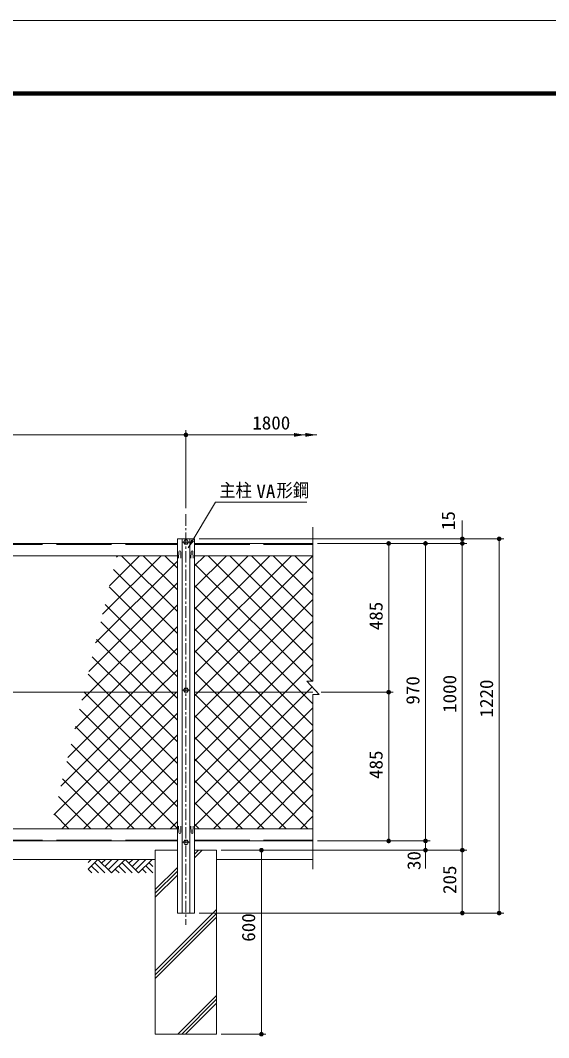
# Model space of a CAD drawing. Units: millimetres, scale not verified. Extents: x -4455 to 4455, y -3150 to 3150.
# Drawn here: x -2056 to -335, y -166 to 3150 of the extents above; entities that cross this region are included whole.
import ezdxf
from ezdxf.enums import TextEntityAlignment as Align

# ---------------------------------------------------------------- set-up
doc = ezdxf.new("R2010")
doc.units = ezdxf.units.MM
doc.header["$LTSCALE"] = 30
doc.linetypes.add('DASHED', pattern=[7.5, 6, -1.5])
doc.linetypes.add('USER1', pattern=[2, 1.25, -0.25, 0.25, -0.25])
for name, color, linetype, lineweight in [('0-1_SUNPOU', 1, 'Continuous', 18), ('0-2_6文字', 7, 'Continuous', 9), ('0-3_4基礎', 4, 'Continuous', 18), ('0-4_5寸法', 1, 'Continuous', 18), ('0-5_1部材', 3, 'Continuous', 18), ('0-6_GL', 7, 'Continuous', 9), ('0-7_中心線', 1, 'USER1', 18), ('0-8_8部品', 7, 'Continuous', 9), ('0-9_0', 1, 'Continuous', 18), ('0-A_2網', 4, 'Continuous', 18), ('0-E_D-TTL', 7, 'Continuous', 9)]:
    doc.layers.add(name, color=color, linetype=linetype, lineweight=lineweight)
doc.styles.add('ＭＳ ゴシック', font='')
doc.styles.get('ＭＳ ゴシック').set_extended_font_data('MS Gothic')

# ---------------------------------------------------------------- blocks, each defined once
blk = doc.blocks.new('M1')
at = {"layer": '0-1_SUNPOU'}
blk.add_line((-7.5, 0), (-57.86, 0), dxfattribs=at)
for points in [[(0, 0), (-7.5, 0), (-7.44, 0.94)], [(0, 0), (-7.44, -0.94), (-7.5, 0)], [(0, 0), (-7.44, 0.94), (-7.26, 1.87)], [(0, 0), (-7.26, -1.87), (-7.44, -0.94)], [(0, 0), (-7.26, 1.87), (-6.97, 2.76)], [(0, 0), (-6.97, -2.76), (-7.26, -1.87)], [(0, 0), (-6.97, 2.76), (-6.57, 3.61)], [(0, 0), (-6.57, -3.61), (-6.97, -2.76)], [(0, 0), (-6.57, 3.61), (-6.07, 4.41)], [(0, 0), (-6.07, -4.41), (-6.57, -3.61)], [(0, 0), (-6.07, 4.41), (-5.47, 5.13)], [(0, 0), (-5.47, -5.13), (-6.07, -4.41)], [(0, 0), (-5.47, 5.13), (-4.78, 5.78)], [(0, 0), (-4.78, -5.78), (-5.47, -5.13)], [(0, 0), (-4.78, 5.78), (-4.02, 6.33)], [(0, 0), (-4.02, -6.33), (-4.78, -5.78)], [(0, 0), (-4.02, 6.33), (-3.19, 6.79)], [(0, 0), (-3.19, -6.79), (-4.02, -6.33)], [(0, 0), (-3.19, 6.79), (-2.32, 7.13)], [(0, 0), (-2.32, -7.13), (-3.19, -6.79)], [(0, 0), (-2.32, 7.13), (-1.41, 7.37)], [(0, 0), (-1.41, -7.37), (-2.32, -7.13)], [(0, 0), (-1.41, 7.37), (-0.47, 7.49)], [(0, 0), (-0.47, -7.49), (-1.41, -7.37)], [(0, 0), (-0.47, 7.49), (0.47, 7.49)], [(0, 0), (0.47, -7.49), (-0.47, -7.49)], [(0, 0), (0.47, 7.49), (1.41, 7.37)], [(0, 0), (1.41, 7.37), (2.32, 7.13)], [(0, 0), (2.32, 7.13), (3.19, 6.79)], [(0, 0), (3.19, 6.79), (4.02, 6.33)], [(0, 0), (4.02, 6.33), (4.78, 5.78)], [(0, 0), (4.78, 5.78), (5.47, 5.13)], [(0, 0), (5.47, 5.13), (6.07, 4.41)], [(0, 0), (6.07, 4.41), (6.57, 3.61)], [(0, 0), (6.57, 3.61), (6.97, 2.76)], [(0, 0), (6.97, 2.76), (7.26, 1.87)], [(0, 0), (7.26, 1.87), (7.44, 0.94)], [(0, 0), (7.44, 0.94), (7.5, 0)], [(0, 0), (1.41, -7.37), (0.47, -7.49)], [(0, 0), (2.32, -7.13), (1.41, -7.37)], [(0, 0), (3.19, -6.79), (2.32, -7.13)], [(0, 0), (4.02, -6.33), (3.19, -6.79)], [(0, 0), (4.78, -5.78), (4.02, -6.33)], [(0, 0), (5.47, -5.13), (4.78, -5.78)], [(0, 0), (6.07, -4.41), (5.47, -5.13)], [(0, 0), (6.57, -3.61), (6.07, -4.41)], [(0, 0), (6.97, -2.76), (6.57, -3.61)], [(0, 0), (7.26, -1.87), (6.97, -2.76)], [(0, 0), (7.44, -0.94), (7.26, -1.87)], [(0, 0), (7.5, 0), (7.44, -0.94)]]:
    blk.add_solid(points, dxfattribs=at)
blk = doc.blocks.new('GL-マーク')
at = {"layer": '0-9_0'}
for p, q in [((-418.12, -21.21), (-396.91, 0)), ((-418.12, -63.64), (-354.48, 0)), ((-354.48, 0), (-265.86, -88.62)), ((-304.52, 0), (-329.5, -24.98)), ((-262.09, 0), (-308.29, -46.2)), ((-219.67, 0), (-287.08, -67.41)), ((-177.24, 0), (-265.86, -88.62)), ((-177.24, 0), (-88.62, -88.62)), ((-127.28, 0), (-152.26, -24.98)), ((-84.85, 0), (-131.05, -46.19)), ((-42.43, 0), (-109.83, -67.41)), ((0, 0), (-88.62, -88.62)), ((-418.12, -63.64), (-393.14, -88.62)), ((-396.91, -42.43), (-350.71, -88.62)), ((-375.7, -21.21), (-308.29, -88.62)), ((-240.88, -63.64), (-215.9, -88.62)), ((-219.67, -42.43), (-173.47, -88.62)), ((-198.45, -21.21), (-131.05, -88.62)), ((-38.66, -88.62), (-63.64, -63.64)), ((3.77, -88.62), (-42.43, -42.43)), ((4.99, -47.42), (-21.21, -21.21))]:
    blk.add_line(p, q, dxfattribs=at)

msp = doc.modelspace()

# ---------------------------------------------------------------- linework, layer by layer
at = {"layer": '0-2_6文字'}
msp.add_lwpolyline([(-1123.01, 1579.1), (-1420.69, 1579.1), (-1508.95, 1430.91)], dxfattribs=at)
msp.add_solid([(-1509.98, 1429.19), (-1499.1, 1457.63), (-1490.15, 1452.3)], dxfattribs=at)
at = {"layer": '0-3_4基礎', "color": 7, "lineweight": 9}
for p, q in [((-1616.68, 444.92), (-1616.68, -155.08)), ((-1616.68, 444.92), (-1544.68, 444.92)), ((-1488.68, 444.92), (-1416.68, 444.92)), ((-1416.68, 444.92), (-1416.68, -155.08)), ((-1616.68, -155.08), (-1416.68, -155.08))]:
    msp.add_line(p, q, dxfattribs=at)
at = {"layer": '0-3_4基礎'}
for p, q in [((-1488.68, 419.8), (-1463.56, 444.92)), ((-1488.68, 432.3), (-1476.06, 444.92)), ((-1488.68, 444.8), (-1488.56, 444.92)), ((-1616.68, 316.8), (-1544.68, 388.8)), ((-1616.68, 304.3), (-1544.68, 376.3)), ((-1616.68, 291.8), (-1544.68, 363.8)), ((-1616.68, 51.46), (-1416.68, 251.46)), ((-1616.68, 38.96), (-1416.68, 238.96)), ((-1616.68, 26.46), (-1416.68, 226.46)), ((-1543.01, -155.08), (-1416.68, -28.74)), ((-1530.51, -155.08), (-1416.68, -41.24)), ((-1518.01, -155.08), (-1416.68, -53.74))]:
    msp.add_line(p, q, dxfattribs=at)
at = {"layer": '0-4_5寸法'}
for p, q in [((-616.14, 1489.92), (-616.14, 1519.92)), ((-1473.68, 1459.92), (-481.14, 1459.92)), ((-1473.68, 1459.92), (-601.14, 1459.92)), ((-616.14, 1444.92), (-616.14, 1459.92)), ((-1087.97, 1444.92), (-601.14, 1444.92)), ((-1087.97, 1444.92), (-721.14, 1444.92)), ((-1087.97, 1444.92), (-601.14, 1444.92)), ((-1087.97, 1444.92), (-841.14, 1444.92)), ((-496.14, 269.92), (-496.14, 1429.92)), ((-856.14, 989.92), (-856.14, 1414.92)), ((-736.14, 1414.92), (-736.14, 504.92)), ((-616.14, 1414.92), (-616.14, 474.92)), ((-616.14, 1414.92), (-616.14, 1384.92)), ((-1075.84, 959.92), (-841.14, 959.92)), ((-1075.84, 959.92), (-841.14, 959.92)), ((-856.14, 929.92), (-856.14, 504.92)), ((-736.14, 504.92), (-736.14, 534.92)), ((-1087.97, 474.92), (-721.14, 474.92)), ((-1087.97, 474.92), (-721.14, 474.92)), ((-1087.97, 474.92), (-841.14, 474.92)), ((-736.14, 474.92), (-736.14, 444.92)), ((-1401.68, 444.92), (-601.14, 444.92)), ((-1401.68, 444.92), (-601.14, 444.92)), ((-1401.68, 444.92), (-721.14, 444.92)), ((-1401.68, 444.92), (-1255.85, 444.92)), ((-1270.85, -125.08), (-1270.85, 414.92)), ((-736.14, 414.92), (-736.14, 384.92)), ((-616.14, 414.92), (-616.14, 269.92)), ((-1473.68, 239.92), (-481.14, 239.92)), ((-1473.68, 239.92), (-601.14, 239.92)), ((-1401.68, -155.08), (-1255.85, -155.08))]:
    msp.add_line(p, q, dxfattribs=at)
at = {"layer": '0-5_1部材', "color": 1}
for p, q in [((-3286.68, 1798.77), (-1546.68, 1798.77)), ((-1516.68, 1560.18), (-1516.68, 1813.77)), ((-1512.25, 1798.77), (-1090.1, 1798.77)), ((-1127.6, 1798.77), (-1263.48, 1798.77))]:
    msp.add_line(p, q, dxfattribs=at)
at = {"layer": '0-5_1部材', "color": 4}
for p, q in [((-1102.97, 1498.29), (-1102.97, 995.78)), ((-1122.97, 995.78), (-1082.97, 952.7)), ((-1102.97, 995.78), (-1122.97, 995.78)), ((-1102.97, 952.7), (-1102.97, 383.49)), ((-1102.97, 952.7), (-1082.97, 952.7))]:
    msp.add_line(p, q, dxfattribs=at)
at = {"layer": '0-5_1部材', "color": 7, "lineweight": 9}
for p, q in [((-1544.68, 1459.92), (-1544.68, 239.92)), ((-1544.68, 1459.92), (-1488.68, 1459.92)), ((-1488.68, 1459.92), (-1488.68, 239.92)), ((-3288.68, 1444.92), (-1544.68, 1444.92)), ((-1488.68, 1444.92), (-1102.97, 1444.92)), ((-3288.68, 1404.92), (-1544.68, 1404.92)), ((-1488.68, 1404.92), (-1102.97, 1404.92)), ((-3288.68, 959.92), (-1544.68, 959.92)), ((-1488.68, 959.92), (-1102.97, 959.92)), ((-3288.68, 514.92), (-1544.68, 514.92)), ((-1488.68, 514.92), (-1102.97, 514.92)), ((-3288.68, 474.92), (-1544.68, 474.92)), ((-1488.68, 474.92), (-1102.97, 474.92)), ((-1544.68, 239.92), (-1488.68, 239.92))]:
    msp.add_line(p, q, dxfattribs=at)
at = {"layer": '0-5_1部材'}
for p, q in [((-1529.18, 1459.92), (-1529.18, 239.92)), ((-1504.18, 1459.92), (-1504.18, 239.92)), ((-1540.43, 1396.87), (-1539.68, 1417.37)), ((-1532.93, 1396.87), (-1533.68, 1417.37)), ((-1500.43, 1396.87), (-1499.68, 1417.37)), ((-1492.93, 1396.87), (-1493.68, 1417.37)), ((-1540.43, 522.97), (-1539.68, 502.47)), ((-1532.93, 522.97), (-1533.68, 502.47)), ((-1500.43, 522.97), (-1499.68, 502.47)), ((-1492.93, 522.97), (-1493.68, 502.47))]:
    msp.add_line(p, q, dxfattribs=at)
at = {"layer": '0-5_1部材', "color": 1, "linetype": 'DASHED'}
for p, q in [((-3288.68, 1441.92), (-1544.68, 1441.92)), ((-1488.68, 1441.92), (-1102.97, 1441.92)), ((-3288.68, 477.92), (-1544.68, 477.92)), ((-1488.68, 477.92), (-1102.97, 477.92))]:
    msp.add_line(p, q, dxfattribs=at)
at = {"layer": '0-5_1部材'}
for centre, start, end in [((-1536.68, 1417.37), 0, 180), ((-1496.68, 1417.37), 0, 180), ((-1536.68, 502.47), 180, 0), ((-1496.68, 502.47), 180, 0)]:
    msp.add_arc(centre, 3, start, end, dxfattribs=at)
at = {"layer": '0-5_1部材', "color": 1}
for points in [[(-1165.1, 1805.02), (-1127.6, 1798.77), (-1165.1, 1792.52)], [(-1127.6, 1805.02), (-1090.1, 1798.77), (-1127.6, 1792.52)]]:
    msp.add_solid(points, dxfattribs=at)
at = {"layer": '0-6_GL'}
for p, q in [((-3216.68, 414.92), (-1616.68, 414.92)), ((-1416.68, 414.92), (-1102.97, 414.92))]:
    msp.add_line(p, q, dxfattribs=at)
at = {"layer": '0-7_中心線'}
msp.add_line((-1516.68, 1540.18), (-1516.68, 200.94), dxfattribs=at)
at = {"layer": '0-8_8部品', "color": 1, "linetype": 'USER1', "lineweight": 18}
for p, q in [((-1530.11, 1449.37), (-1503.23, 1449.37)), ((-1530.12, 966.35), (-1503.23, 966.35)), ((-1530.11, 470.47), (-1503.23, 470.47))]:
    msp.add_line(p, q, dxfattribs=at)
at = {"layer": '0-8_8部品', "color": 3, "lineweight": 18}
for p, q in [((-1522.1, 1445.19), (-1522.93, 1445.19)), ((-1511.25, 1445.19), (-1510.43, 1445.19))]:
    msp.add_line(p, q, dxfattribs=at)
for points in [[(-1508.84, 1449.37), (-1512.76, 1456.16), (-1520.6, 1456.16), (-1524.52, 1449.37), (-1520.6, 1442.58), (-1512.76, 1442.58)], [(-1508.84, 966.35), (-1512.76, 973.14), (-1520.6, 973.14), (-1524.52, 966.35), (-1520.6, 959.56), (-1512.76, 959.56)], [(-1508.84, 470.47), (-1512.76, 463.68), (-1520.6, 463.68), (-1524.52, 470.47), (-1520.6, 477.26), (-1512.76, 477.26)]]:
    msp.add_lwpolyline(points, close=True, dxfattribs=at)
for centre in [(-1516.68, 1449.37), (-1516.68, 966.35), (-1516.68, 470.47)]:
    msp.add_circle(centre, 6.8, dxfattribs=at)
at = {"layer": '0-A_2網'}
for p, q in [((-1788.17, 1213.82), (-1597.07, 1404.92)), ((-1765.54, 1307.16), (-1667.78, 1404.92)), ((-1742.91, 1400.5), (-1738.49, 1404.92)), ((-1544.68, 1222.51), (-1727.09, 1404.92)), ((-1544.68, 1293.22), (-1656.38, 1404.92)), ((-1544.68, 1363.93), (-1585.66, 1404.92)), ((-1488.68, 1371.9), (-1455.65, 1404.92)), ((-1488.68, 1301.19), (-1384.94, 1404.92)), ((-1488.68, 1230.48), (-1314.23, 1404.92)), ((-1488.68, 1159.76), (-1243.52, 1404.92)), ((-1488.68, 1089.05), (-1172.81, 1404.92)), ((-1488.68, 1018.34), (-1102.97, 1404.05)), ((-1102.97, 1063.65), (-1444.24, 1404.92)), ((-1102.97, 1134.36), (-1373.53, 1404.92)), ((-1102.97, 1205.07), (-1302.82, 1404.92)), ((-1102.97, 1275.78), (-1232.11, 1404.92)), ((-1102.97, 1346.49), (-1161.4, 1404.92)), ((-1810.8, 1120.48), (-1544.68, 1386.61)), ((-1544.68, 1151.8), (-1752.76, 1359.88)), ((-1105.81, 995.78), (-1488.68, 1378.64)), ((-1488.68, 947.63), (-1102.97, 1333.33)), ((-1833.43, 1027.14), (-1544.68, 1315.9)), ((-1544.68, 1081.09), (-1766.56, 1302.97)), ((-1102.97, 922.23), (-1488.68, 1307.93)), ((-1488.68, 876.92), (-1102.97, 1262.62)), ((-1829.94, 959.92), (-1544.68, 1245.19)), ((-1544.68, 1010.38), (-1780.36, 1246.06)), ((-1102.97, 851.52), (-1488.68, 1237.22)), ((-1564.93, 959.92), (-1794.15, 1189.15)), ((-1759.23, 959.92), (-1544.68, 1174.48)), ((-1488.68, 806.21), (-1102.97, 1191.91)), ((-1102.97, 780.81), (-1488.68, 1166.51)), ((-1635.64, 959.92), (-1807.95, 1132.23)), ((-1688.52, 959.92), (-1544.68, 1103.76)), ((-1488.68, 735.5), (-1102.97, 1121.2)), ((-1102.97, 710.1), (-1488.68, 1095.8)), ((-1706.35, 959.92), (-1821.75, 1075.32)), ((-1617.81, 959.92), (-1544.68, 1033.05)), ((-1488.68, 664.79), (-1102.97, 1050.49)), ((-1777.06, 959.92), (-1835.55, 1018.41)), ((-1102.97, 639.39), (-1488.68, 1025.09)), ((-1488.68, 594.08), (-1105.64, 977.11)), ((-1923.95, 653.78), (-1617.81, 959.92)), ((-1901.32, 747.12), (-1688.52, 959.92)), ((-1878.69, 840.46), (-1759.23, 959.92)), ((-1856.06, 933.8), (-1829.94, 959.92)), ((-1847.77, 959.92), (-1849.35, 961.5)), ((-1544.68, 656.82), (-1847.77, 959.92)), ((-1544.68, 727.53), (-1777.06, 959.92)), ((-1544.68, 798.25), (-1706.35, 959.92)), ((-1544.68, 868.96), (-1635.64, 959.92)), ((-1544.68, 939.67), (-1564.93, 959.92)), ((-1102.97, 568.68), (-1488.68, 954.38)), ((-1544.68, 586.11), (-1863.15, 904.58)), ((-1488.68, 523.37), (-1102.97, 909.07)), ((-1921.39, 514.92), (-1544.68, 891.63)), ((-1119.93, 514.92), (-1488.68, 883.67)), ((-1544.68, 515.4), (-1876.94, 847.67)), ((-1426.41, 514.92), (-1102.97, 838.36)), ((-1850.68, 514.92), (-1544.68, 820.92)), ((-1190.64, 514.92), (-1488.68, 812.96)), ((-1614.9, 514.92), (-1890.74, 790.76)), ((-1355.7, 514.92), (-1102.97, 767.65)), ((-1685.61, 514.92), (-1904.54, 733.85)), ((-1779.97, 514.92), (-1544.68, 750.21)), ((-1261.35, 514.92), (-1488.68, 742.25)), ((-1284.99, 514.92), (-1102.97, 696.94)), ((-1756.32, 514.92), (-1918.34, 676.93)), ((-1709.26, 514.92), (-1544.68, 679.5)), ((-1332.06, 514.92), (-1488.68, 671.53)), ((-1827.04, 514.92), (-1932.14, 620.02)), ((-1638.55, 514.92), (-1544.68, 608.79)), ((-1402.77, 514.92), (-1488.68, 600.82)), ((-1214.28, 514.92), (-1102.97, 626.23)), ((-1897.75, 514.92), (-1945.93, 563.11)), ((-1567.83, 514.92), (-1544.68, 538.08)), ((-1143.57, 514.92), (-1102.97, 555.52)), ((-1473.48, 514.92), (-1488.68, 530.11))]:
    msp.add_line(p, q, dxfattribs=at)
msp.add_lwpolyline([(-1946.58, 560.44), (-1547.1, 959.92), (-1544.68, 962.34)], dxfattribs=at)
at = {"layer": '0-E_D-TTL', "color": 2, "lineweight": 18}
msp.add_lwpolyline([(-4454.85, 3150.21), (4454.85, 3150.21), (4454.85, -3150.21), (-4454.85, -3150.21)], close=True, dxfattribs=at)
at = {"layer": '0-E_D-TTL'}
for points in [[(-4168.47, 2916.87), (4168.47, 2916.87), (4168.47, -2916.87), (-4168.47, -2916.87)], [(-4165.81, 2914.21), (4165.81, 2914.21), (4165.81, -2914.21), (-4165.81, -2914.21)], [(-4163.16, 2911.56), (4163.16, 2911.56), (4163.16, -2911.56), (-4163.16, -2911.56)], [(-4160.51, 2908.91), (4160.51, 2908.91), (4160.51, -2908.91), (-4160.51, -2908.91)], [(-4157.86, 2906.26), (4157.86, 2906.26), (4157.86, -2906.26), (-4157.86, -2906.26)]]:
    msp.add_lwpolyline(points, close=True, dxfattribs=at)

# ---------------------------------------------------------------- block references
at = {"layer": '0-4_5寸法'}
for p, rotation in [((-616.14, 1459.92), 270), ((-496.14, 1459.92), 90), ((-856.14, 1444.92), 90), ((-736.14, 1444.92), 90), ((-616.14, 1444.92), 90), ((-616.14, 1444.92), 90), ((-856.14, 959.92), 270), ((-856.14, 959.92), 90), ((-856.14, 474.92), 270), ((-736.14, 474.92), 270), ((-736.14, 474.92), 270), ((-616.14, 444.92), 270), ((-1270.85, 444.92), 90), ((-736.14, 444.92), 90), ((-616.14, 444.92), 90), ((-616.14, 239.92), 270), ((-496.14, 239.92), 270), ((-1270.85, -155.08), 270)]:
    msp.add_blockref('M1', p, dxfattribs=dict(at, rotation=rotation))
at = {"layer": '0-5_1部材'}
msp.add_blockref('M1', (-1516.68, 1798.77), dxfattribs=at)
at = {"layer": '0-6_GL', "xscale": 0.5, "yscale": 0.5}
msp.add_blockref('GL-マーク', (-1626.57, 414.92), dxfattribs=at)

# ---------------------------------------------------------------- texts
at = {"layer": '0-4_5寸法', "color": 3, "style": 'ＭＳ ゴシック', "width": 1.05}
for s, p in [('15', (-627.39, 1488.45)), ('485', (-862.81, 1161.92)), ('970', (-742.81, 919.42)), ('1000', (-622.81, 892.42)), ('1220', (-502.81, 877.42)), ('485', (-862.81, 676.92)), ('30', (-739.1, 380.03)), ('205', (-622.81, 301.92)), ('600', (-1278.19, 146.39))]:
    msp.add_text(s, height=43.33, rotation=90, dxfattribs=at).set_placement(p, align=Align.BOTTOM_LEFT)
at = {"layer": '0-5_1部材', "style": 'ＭＳ ゴシック'}
for s, width, p in [('1800', 1.05, (-1300.56, 1803.31)), ('主柱', 0.9, (-1407.98, 1583.46)), ('VA', 1.05, (-1287.19, 1580.42)), ('形鋼', 0.9, (-1221.5, 1583.46))]:
    msp.add_text(s, height=43.33, dxfattribs=dict(at, width=width)).set_placement(p, align=Align.BOTTOM_LEFT)

doc.saveas('drawing.dxf')
